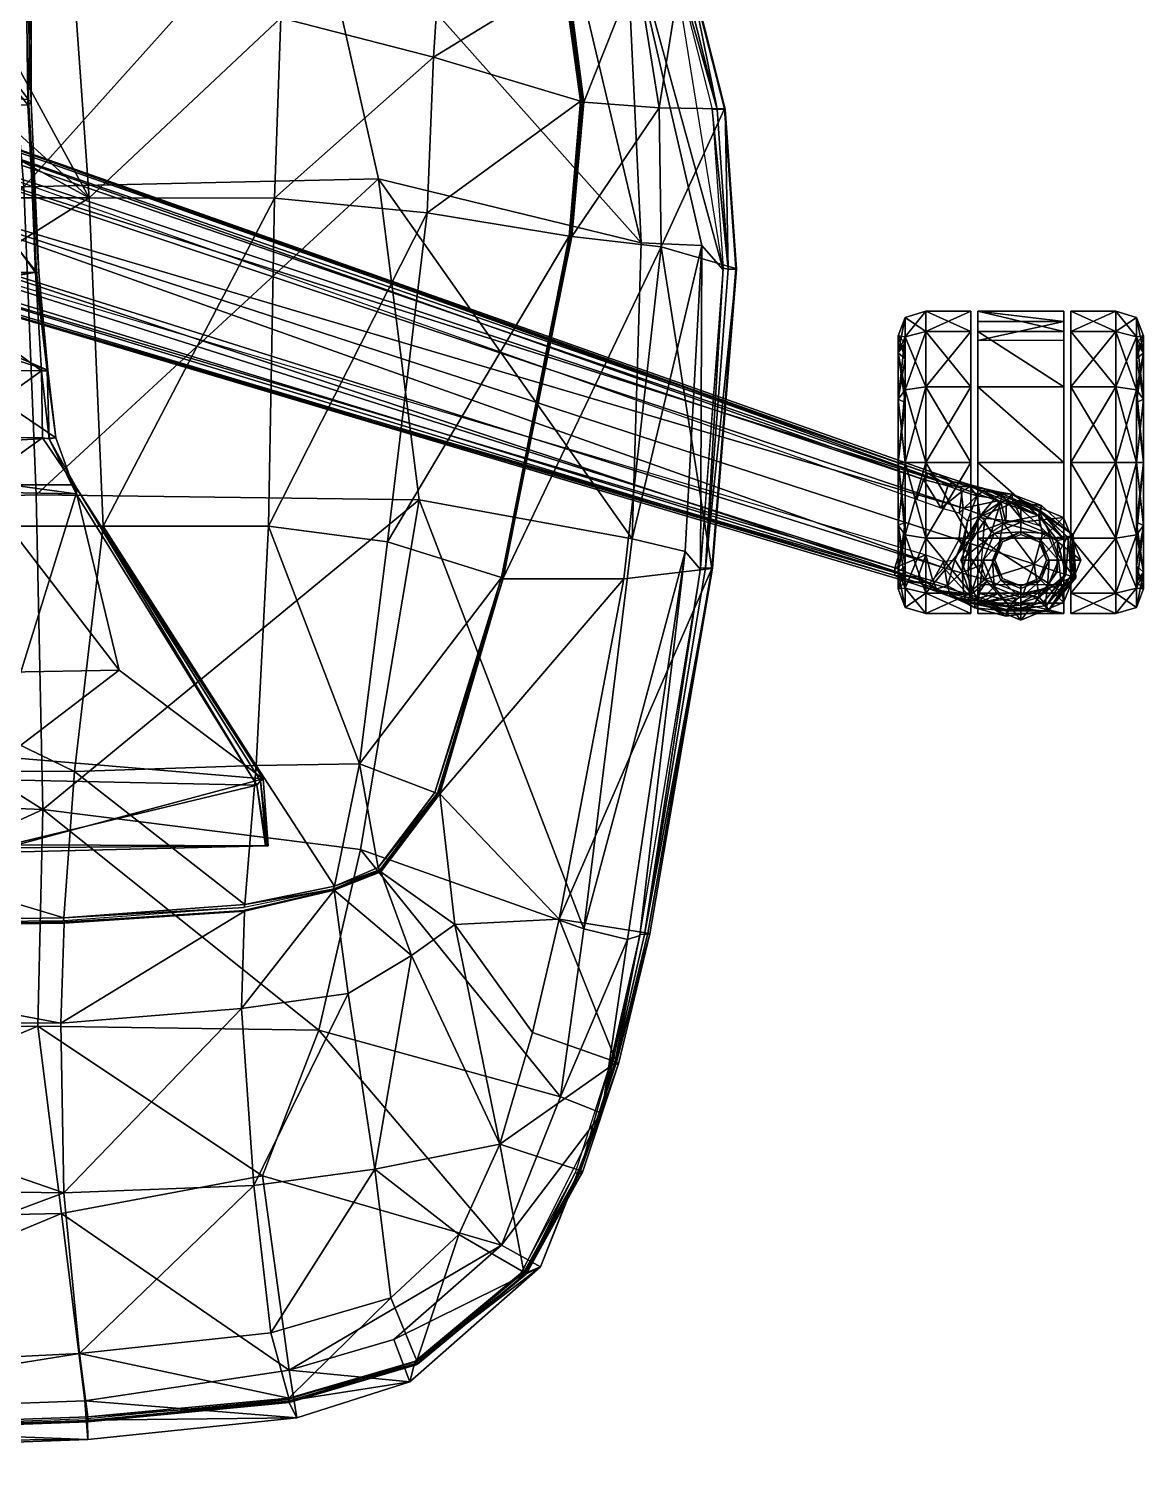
# Model space of a CAD drawing. Header units: inches. Extents: x -13.4 to 13.4, y -1.9 to 24.2.
# Drawn here: x 3.92 to 13.36, y 0 to 12.1 of the extents above; entities that cross this region are included whole.
import ezdxf

# ---------------------------------------------------------------- set-up
doc = ezdxf.new("R2010")
doc.units = ezdxf.units.IN
doc.header["$MEASUREMENT"] = 0
for name, color, linetype in [('AFUSE-3D-042', 42, 'Continuous'), ('AFUSE-3D-043', 43, 'Continuous'), ('AFUSE-3D-072', 72, 'Continuous'), ('AFUSE-3D-073', 73, 'Continuous'), ('AFUSE-3D-074', 74, 'Continuous')]:
    doc.layers.add(name, color=color, linetype=linetype)

msp = doc.modelspace()

# ---------------------------------------------------------------- meshes
at = {"layer": 'AFUSE-3D-042'}
mesh = msp.add_polyface(dxfattribs=at)
corners = [(11.895, 8.991, 0.309), (11.895, 9.071, 0.171), (11.895, 9.539, 0.64), (11.895, 9.401, 0.719), (11.515, 9.071, 0.171), (11.515, 9.539, 0.64), (11.28, 8.967, 0.352), (11.34, 8.937, 0.403), (11.34, 9.307, 0.774), (11.28, 9.359, 0.744), (11.895, 9.711, 1.28), (11.895, 9.551, 1.28), (11.515, 9.711, 1.28), (11.34, 9.443, 1.28), (11.28, 9.502, 1.28), (11.895, 9.539, 1.919), (11.895, 9.401, 1.84), (11.515, 9.539, 1.919), (11.34, 9.307, 1.785), (11.28, 9.359, 1.815), (11.895, 9.071, 2.388), (11.895, 8.991, 2.25), (11.515, 9.071, 2.388), (11.34, 8.937, 2.156), (11.28, 8.967, 2.207), (11.339, 9.045, 0.217), (11.339, 9.494, 0.666), (11.339, 9.659, 1.28), (11.339, 9.494, 1.893), (11.339, 9.045, 2.343), (11.34, 8.431, 0.268), (11.954, 9.551, 1.28), (11.954, 9.401, 1.84), (11.954, 9.539, 1.919), (11.954, 9.711, 1.28), (11.954, 8.991, 2.25), (11.954, 9.071, 2.388), (12.682, 9.071, 2.388), (12.682, 9.539, 1.919), (12.682, 9.623, 0.953), (11.954, 9.623, 0.953), (11.954, 9.464, 0.953)]
mesh.append_faces([[corners[k] for k in face] for face in [(30, 18, 8)]], dxfattribs={"vtx0": -1, "vtx1": -1, "vtx2": -1})
mesh.append_faces([[corners[k] for k in face] for face in [(0, 1, 2), (2, 3, 0), (1, 4, 5), (5, 2, 1), (6, 7, 8), (8, 9, 6), (3, 2, 10), (10, 11, 3), (2, 5, 12), (12, 10, 2), (9, 8, 13), (13, 14, 9), (11, 10, 15), (15, 16, 11), (10, 12, 17), (17, 15, 10), (14, 13, 18), (18, 19, 14), (16, 15, 20), (20, 21, 16), (15, 17, 22), (22, 20, 15), (19, 18, 23), (23, 24, 19), (25, 26, 5), (5, 4, 25), (26, 27, 12), (12, 5, 26), (27, 28, 17), (17, 12, 27), (28, 29, 22), (22, 17, 28), (6, 9, 26), (26, 25, 6), (9, 14, 27), (27, 26, 9), (14, 19, 28), (28, 27, 14), (19, 24, 29), (29, 28, 19), (18, 13, 8), (31, 32, 33), (33, 34, 31), (32, 35, 36), (36, 33, 32), (33, 36, 37), (34, 33, 38), (39, 40, 34), (31, 34, 40), (40, 41, 31), (41, 40, 39)]], dxfattribs={"vtx2": -1})
mesh = msp.add_polyface(dxfattribs=at)
corners = [(12.741, 8.991, 0.309), (12.741, 9.401, 0.719), (12.741, 9.539, 0.64), (12.741, 9.071, 0.171), (13.121, 9.539, 0.64), (13.121, 9.071, 0.171), (13.356, 8.967, 0.352), (13.356, 9.359, 0.744), (13.296, 9.307, 0.774), (13.296, 8.937, 0.403), (12.741, 9.551, 1.28), (12.741, 9.711, 1.28), (13.121, 9.711, 1.28), (13.356, 9.502, 1.28), (13.296, 9.443, 1.28), (12.741, 9.401, 1.84), (12.741, 9.539, 1.919), (13.121, 9.539, 1.919), (13.356, 9.359, 1.815), (13.296, 9.307, 1.785), (12.741, 8.991, 2.25), (12.741, 9.071, 2.388), (13.121, 9.071, 2.388), (13.356, 8.967, 2.207), (13.296, 8.937, 2.156), (13.297, 9.045, 0.217), (13.297, 9.494, 0.666), (13.297, 9.659, 1.28), (13.297, 9.494, 1.893), (13.297, 9.045, 2.343), (13.296, 8.431, 2.291), (13.296, 8.431, 0.268), (12.682, 9.071, 2.388), (12.682, 9.539, 1.919), (11.954, 9.539, 1.919), (12.682, 9.711, 1.28), (11.954, 9.711, 1.28), (12.682, 9.623, 0.953), (12.682, 9.464, 0.953), (11.954, 9.464, 0.953), (12.682, 9.401, 1.84), (12.682, 9.551, 1.28), (12.682, 8.991, 2.25)]
mesh.append_faces([[corners[k] for k in face] for face in [(8, 19, 31)]], dxfattribs={"vtx0": -1, "vtx1": -1, "vtx2": -1})
mesh.append_faces([[corners[k] for k in face] for face in [(0, 1, 2), (2, 3, 0), (3, 2, 4), (4, 5, 3), (6, 7, 8), (8, 9, 6), (1, 10, 11), (11, 2, 1), (2, 11, 12), (12, 4, 2), (7, 13, 14), (14, 8, 7), (10, 15, 16), (16, 11, 10), (11, 16, 17), (17, 12, 11), (13, 18, 19), (19, 14, 13), (15, 20, 21), (21, 16, 15), (16, 21, 22), (22, 17, 16), (18, 23, 24), (24, 19, 18), (25, 5, 4), (4, 26, 25), (26, 4, 12), (12, 27, 26), (27, 12, 17), (17, 28, 27), (28, 17, 22), (22, 29, 28), (6, 25, 26), (26, 7, 6), (7, 26, 27), (27, 13, 7), (13, 27, 28), (28, 18, 13), (18, 28, 29), (29, 23, 18), (8, 14, 19), (19, 24, 30), (32, 33, 34), (33, 35, 36), (36, 35, 37), (37, 38, 39), (35, 33, 40), (40, 41, 35), (41, 38, 37), (37, 35, 41), (33, 32, 42), (42, 40, 33)]], dxfattribs={"vtx2": -1})
mesh = msp.add_polyface(dxfattribs=at)
corners = [(11.895, 8.431, 0.159), (11.895, 8.431, 0), (11.895, 9.071, 0.171), (11.895, 8.991, 0.309), (11.515, 8.431, 0), (11.515, 9.071, 0.171), (11.28, 8.431, 0.208), (11.34, 8.431, 0.268), (11.34, 8.937, 0.403), (11.28, 8.967, 0.352), (11.895, 8.991, 2.25), (11.895, 9.071, 2.388), (11.895, 8.431, 2.559), (11.895, 8.431, 2.4), (11.515, 9.071, 2.388), (11.515, 8.431, 2.559), (11.28, 8.967, 2.207), (11.34, 8.937, 2.156), (11.34, 8.431, 2.291), (11.28, 8.431, 2.351), (11.895, 7.791, 2.388), (11.895, 7.871, 2.25), (11.515, 7.791, 2.388), (11.34, 7.925, 2.156), (11.28, 7.896, 2.207), (11.895, 7.871, 0.309), (11.895, 7.791, 0.171), (11.515, 7.791, 0.171), (11.28, 7.896, 0.352), (11.34, 7.925, 0.403), (11.339, 8.431, 0.052), (11.339, 9.045, 0.217), (11.339, 9.045, 2.343), (11.339, 8.431, 2.507), (11.339, 7.817, 2.343), (11.339, 7.817, 0.217), (11.34, 9.307, 1.785), (11.34, 7.555, 1.785), (11.34, 9.307, 0.774), (11.954, 8.991, 2.25), (11.954, 8.431, 2.4), (11.954, 8.431, 2.559), (11.954, 9.071, 2.388), (11.954, 7.871, 2.25), (11.954, 7.791, 2.388), (12.682, 7.791, 2.388), (12.682, 8.431, 2.559), (11.958, 7.964, 2.558), (11.958, 7.964, 2.661), (12.318, 8.113, 2.661), (11.958, 7.964, 2.456), (12.318, 8.113, 2.456)]
mesh.append_faces([[corners[k] for k in face] for face in [(50, 49, 51)]], dxfattribs={"vtx0": -1})
mesh.append_faces([[corners[k] for k in face] for face in [(37, 18, 36), (7, 37, 36)]], dxfattribs={"vtx0": -1, "vtx1": -1, "vtx2": -1})
mesh.append_faces([[corners[k] for k in face] for face in [(8, 7, 38)]], dxfattribs={"vtx1": -1})
mesh.append_faces([[corners[k] for k in face] for face in [(50, 47, 49)]], dxfattribs={"vtx1": -1, "vtx2": -1})
mesh.append_faces([[corners[k] for k in face] for face in [(0, 1, 2), (2, 3, 0), (1, 4, 5), (5, 2, 1), (6, 7, 8), (8, 9, 6), (10, 11, 12), (12, 13, 10), (11, 14, 15), (15, 12, 11), (16, 17, 18), (18, 19, 16), (13, 12, 20), (20, 21, 13), (12, 15, 22), (19, 18, 23), (23, 24, 19), (25, 26, 1), (1, 0, 25), (26, 27, 4), (4, 1, 26), (28, 29, 7), (7, 6, 28), (30, 31, 5), (5, 4, 30), (32, 33, 15), (15, 14, 32), (33, 34, 22), (22, 15, 33), (35, 30, 4), (4, 27, 35), (6, 9, 31), (31, 30, 6), (16, 19, 33), (33, 32, 16), (19, 24, 34), (34, 33, 19), (28, 6, 30), (30, 35, 28), (18, 17, 36), (39, 40, 41), (41, 42, 39), (40, 43, 44), (44, 41, 40), (41, 44, 45), (42, 41, 46), (47, 48, 49)]], dxfattribs={"vtx2": -1})
mesh = msp.add_polyface(dxfattribs=at)
corners = [(12.741, 8.431, 0.159), (12.741, 8.991, 0.309), (12.741, 9.071, 0.171), (12.741, 8.431, 0), (13.121, 9.071, 0.171), (13.121, 8.431, 0), (13.356, 8.431, 0.208), (13.356, 8.967, 0.352), (13.296, 8.937, 0.403), (13.296, 8.431, 0.268), (12.741, 8.991, 2.25), (12.741, 8.431, 2.4), (12.741, 8.431, 2.559), (12.741, 9.071, 2.388), (13.121, 8.431, 2.559), (13.121, 9.071, 2.388), (13.356, 8.967, 2.207), (13.356, 8.431, 2.351), (13.296, 8.431, 2.291), (13.296, 8.937, 2.156), (12.741, 7.871, 2.25), (12.741, 7.791, 2.388), (13.121, 7.791, 2.388), (13.356, 7.896, 2.207), (13.296, 7.925, 2.156), (12.741, 7.871, 0.309), (12.741, 7.791, 0.171), (13.121, 7.791, 0.171), (13.356, 7.896, 0.352), (13.296, 7.925, 0.403), (13.297, 8.431, 0.052), (13.297, 9.045, 0.217), (13.297, 9.045, 2.343), (13.297, 8.431, 2.507), (13.297, 7.817, 2.343), (13.297, 7.817, 0.217), (13.296, 9.307, 1.785), (13.296, 7.555, 1.785), (13.296, 9.307, 0.774), (12.682, 7.791, 2.388), (12.682, 8.431, 2.559), (11.954, 8.431, 2.559), (12.682, 9.071, 2.388), (11.954, 9.071, 2.388), (12.682, 8.431, 2.4), (12.682, 8.991, 2.25), (12.682, 7.871, 2.25), (12.678, 7.964, 2.456), (12.318, 8.113, 2.456), (12.318, 8.113, 2.661), (12.678, 7.964, 2.661), (12.678, 7.964, 2.558)]
mesh.append_faces([[corners[k] for k in face] for face in [(47, 49, 51)]], dxfattribs={"vtx0": -1, "vtx1": -1})
mesh.append_faces([[corners[k] for k in face] for face in [(36, 18, 37), (36, 37, 9)]], dxfattribs={"vtx0": -1, "vtx1": -1, "vtx2": -1})
mesh.append_faces([[corners[k] for k in face] for face in [(8, 38, 9)]], dxfattribs={"vtx1": -1})
mesh.append_faces([[corners[k] for k in face] for face in [(0, 1, 2), (2, 3, 0), (3, 2, 4), (4, 5, 3), (6, 7, 8), (8, 9, 6), (10, 11, 12), (12, 13, 10), (13, 12, 14), (14, 15, 13), (16, 17, 18), (18, 19, 16), (11, 20, 21), (21, 12, 11), (12, 21, 22), (22, 14, 12), (17, 23, 24), (24, 18, 17), (25, 0, 3), (3, 26, 25), (26, 3, 5), (5, 27, 26), (28, 6, 9), (9, 29, 28), (30, 5, 4), (4, 31, 30), (32, 15, 14), (14, 33, 32), (33, 14, 22), (22, 34, 33), (35, 27, 5), (5, 30, 35), (6, 30, 31), (31, 7, 6), (16, 32, 33), (33, 17, 16), (17, 33, 34), (34, 23, 17), (28, 35, 30), (30, 6, 28), (39, 40, 41), (40, 42, 43), (42, 40, 44), (44, 45, 42), (40, 39, 46), (46, 44, 40), (47, 48, 49), (49, 50, 51)]], dxfattribs={"vtx2": -1})
mesh = msp.add_polyface(dxfattribs=at)
corners = [(11.515, 7.791, 2.388), (11.895, 7.791, 2.388), (11.895, 8.431, 2.559), (11.895, 7.871, 2.25), (11.895, 7.323, 1.919), (11.895, 7.461, 1.84), (11.515, 7.323, 1.919), (11.28, 7.896, 2.207), (11.34, 7.925, 2.156), (11.34, 7.555, 1.785), (11.28, 7.503, 1.815), (11.895, 7.152, 1.28), (11.895, 7.311, 1.28), (11.515, 7.152, 1.28), (11.34, 7.419, 1.28), (11.28, 7.36, 1.28), (11.895, 7.323, 0.64), (11.895, 7.461, 0.719), (11.515, 7.323, 0.64), (11.34, 7.555, 0.774), (11.28, 7.503, 0.744), (11.895, 7.791, 0.171), (11.895, 7.871, 0.309), (11.515, 7.791, 0.171), (11.34, 7.925, 0.403), (11.28, 7.896, 0.352), (11.339, 7.817, 2.343), (11.339, 7.368, 1.893), (11.339, 7.204, 1.28), (11.339, 7.368, 0.666), (11.339, 7.817, 0.217), (11.34, 8.431, 0.268), (11.34, 8.431, 2.291), (11.954, 7.871, 2.25), (11.954, 7.461, 1.84), (11.954, 7.323, 1.919), (12.091, 7.83, 2.661), (11.958, 7.964, 2.661), (11.809, 7.604, 2.661), (11.998, 7.604, 2.661), (11.958, 7.244, 2.661), (11.809, 7.604, 2.357), (11.958, 7.244, 1.939), (11.958, 7.964, 2.558)]
mesh.append_faces([[corners[k] for k in face] for face in [(31, 19, 9)]], dxfattribs={"vtx0": -1, "vtx1": -1, "vtx2": -1})
mesh.append_faces([[corners[k] for k in face] for face in [(0, 1, 2), (3, 1, 4), (4, 5, 3), (1, 0, 6), (6, 4, 1), (7, 8, 9), (9, 10, 7), (5, 4, 11), (11, 12, 5), (4, 6, 13), (13, 11, 4), (10, 9, 14), (14, 15, 10), (12, 11, 16), (16, 17, 12), (11, 13, 18), (18, 16, 11), (15, 14, 19), (19, 20, 15), (17, 16, 21), (21, 22, 17), (16, 18, 23), (23, 21, 16), (20, 19, 24), (24, 25, 20), (26, 27, 6), (6, 0, 26), (27, 28, 13), (13, 6, 27), (28, 29, 18), (18, 13, 28), (29, 30, 23), (23, 18, 29), (7, 10, 27), (27, 26, 7), (10, 15, 28), (28, 27, 10), (15, 20, 29), (29, 28, 15), (20, 25, 30), (30, 29, 20), (31, 24, 19), (19, 14, 9), (9, 8, 32), (33, 34, 35), (36, 37, 38), (39, 38, 40), (40, 38, 41), (41, 42, 40), (38, 37, 43), (43, 41, 38)]], dxfattribs={"vtx2": -1})
mesh = msp.add_polyface(dxfattribs=at)
corners = [(12.741, 7.871, 2.25), (12.741, 7.461, 1.84), (12.741, 7.323, 1.919), (12.741, 7.791, 2.388), (13.121, 7.323, 1.919), (13.121, 7.791, 2.388), (13.356, 7.896, 2.207), (13.356, 7.503, 1.815), (13.296, 7.555, 1.785), (13.296, 7.925, 2.156), (12.741, 7.311, 1.28), (12.741, 7.152, 1.28), (13.121, 7.152, 1.28), (13.356, 7.36, 1.28), (13.296, 7.419, 1.28), (12.741, 7.461, 0.719), (12.741, 7.323, 0.64), (13.121, 7.323, 0.64), (13.356, 7.503, 0.744), (13.296, 7.555, 0.774), (12.741, 7.871, 0.309), (12.741, 7.791, 0.171), (13.121, 7.791, 0.171), (13.356, 7.896, 0.352), (13.296, 7.925, 0.403), (13.297, 7.817, 2.343), (13.297, 7.368, 1.893), (13.297, 7.204, 1.28), (13.297, 7.368, 0.666), (13.297, 7.817, 0.217), (13.296, 8.431, 2.291), (13.296, 8.431, 0.268), (12.682, 7.461, 1.84), (12.682, 7.323, 1.919), (12.682, 7.152, 1.28), (12.682, 7.239, 0.953), (12.682, 7.399, 0.953), (12.682, 7.311, 1.28), (12.827, 7.604, 2.661), (12.678, 7.964, 2.661), (12.544, 7.83, 2.661), (12.678, 7.244, 2.661), (12.638, 7.604, 2.661), (12.678, 7.244, 1.939), (12.827, 7.604, 2.357), (12.678, 7.964, 2.558)]
mesh.append_faces([[corners[k] for k in face] for face in [(8, 19, 31)]], dxfattribs={"vtx0": -1, "vtx1": -1, "vtx2": -1})
mesh.append_faces([[corners[k] for k in face] for face in [(0, 1, 2), (2, 3, 0), (3, 2, 4), (4, 5, 3), (6, 7, 8), (8, 9, 6), (1, 10, 11), (11, 2, 1), (2, 11, 12), (12, 4, 2), (7, 13, 14), (14, 8, 7), (10, 15, 16), (16, 11, 10), (11, 16, 17), (17, 12, 11), (13, 18, 19), (19, 14, 13), (15, 20, 21), (21, 16, 15), (16, 21, 22), (22, 17, 16), (18, 23, 24), (24, 19, 18), (25, 5, 4), (4, 26, 25), (26, 4, 12), (12, 27, 26), (27, 12, 17), (17, 28, 27), (28, 17, 22), (22, 29, 28), (6, 25, 26), (26, 7, 6), (7, 26, 27), (27, 13, 7), (13, 27, 28), (28, 18, 13), (18, 28, 29), (29, 23, 18), (30, 9, 8), (8, 14, 19), (19, 24, 31), (32, 33, 34), (35, 36, 37), (37, 34, 35), (38, 39, 40), (41, 38, 42), (41, 43, 44), (44, 38, 41), (38, 44, 45), (45, 39, 38)]], dxfattribs={"vtx2": -1})
mesh = msp.add_polyface(dxfattribs=at)
corners = [(11.954, 7.323, 1.919), (11.954, 7.791, 2.388), (11.954, 7.871, 2.25), (11.954, 7.461, 1.84), (11.954, 7.311, 1.28), (11.954, 7.152, 1.28), (11.954, 7.399, 0.953), (11.954, 7.239, 0.953), (12.682, 7.152, 1.28), (12.682, 7.323, 1.919), (12.682, 7.399, 0.953), (11.958, 7.964, 2.661), (12.091, 7.83, 2.661), (12.318, 7.924, 2.661), (12.318, 8.113, 2.661), (11.809, 7.604, 2.661), (11.998, 7.604, 2.661), (11.958, 7.244, 2.661), (12.091, 7.377, 2.661), (12.318, 7.095, 2.661), (12.318, 7.284, 2.661), (12.091, 7.83, 2.783), (12.148, 7.773, 2.783), (12.318, 7.844, 2.783), (12.318, 7.924, 2.783), (11.998, 7.604, 2.783), (12.078, 7.604, 2.783), (12.091, 7.377, 2.783), (12.148, 7.434, 2.783), (12.318, 7.284, 2.783), (12.318, 7.364, 2.783), (12.163, 7.758, 2.862), (12.318, 7.822, 2.862), (12.099, 7.604, 2.862), (12.163, 7.449, 2.862), (12.318, 7.385, 2.862), (12.163, 7.758, 3.65), (12.099, 7.604, 3.65), (12.163, 7.449, 3.65), (12.318, 7.385, 3.65), (12.318, 7.095, 1.267), (12.318, 7.095, 1.739), (11.958, 7.244, 1.739), (12.106, 7.182, 1.267), (11.958, 7.244, 1.939), (12.318, 7.095, 1.939)]
mesh.append_faces([[corners[k] for k in face] for face in [(0, 1, 2), (3, 4, 5), (5, 0, 3), (4, 6, 7), (7, 5, 4), (0, 5, 8), (1, 0, 9), (8, 5, 7), (7, 6, 10), (11, 12, 13), (13, 14, 11), (15, 16, 12), (17, 18, 16), (19, 20, 18), (18, 17, 19), (21, 22, 23), (23, 24, 21), (25, 26, 22), (22, 21, 25), (27, 28, 26), (26, 25, 27), (29, 30, 28), (28, 27, 29), (21, 24, 13), (13, 12, 21), (25, 21, 12), (12, 16, 25), (27, 25, 16), (16, 18, 27), (29, 27, 18), (18, 20, 29), (31, 32, 23), (23, 22, 31), (33, 31, 22), (22, 26, 33), (34, 33, 26), (26, 28, 34), (35, 34, 28), (28, 30, 35), (32, 31, 36), (37, 36, 31), (31, 33, 37), (38, 37, 33), (33, 34, 38), (39, 38, 34), (34, 35, 39), (40, 41, 42), (42, 43, 40), (19, 17, 44), (44, 45, 19), (45, 44, 42), (42, 41, 45)]], dxfattribs={"vtx2": -1})
mesh = msp.add_polyface(dxfattribs=at)
corners = [(12.682, 7.152, 1.28), (12.682, 7.323, 1.919), (11.954, 7.323, 1.919), (12.682, 7.791, 2.388), (11.954, 7.791, 2.388), (11.954, 7.239, 0.953), (12.682, 7.239, 0.953), (12.682, 7.399, 0.953), (12.682, 7.461, 1.84), (12.682, 7.871, 2.25), (12.682, 7.311, 1.28), (12.163, 7.758, 3.65), (12.318, 7.822, 3.65), (12.318, 7.822, 2.862), (12.678, 7.964, 2.661), (12.318, 8.113, 2.661), (12.318, 7.924, 2.661), (12.544, 7.83, 2.661), (12.638, 7.604, 2.661), (12.827, 7.604, 2.661), (12.544, 7.377, 2.661), (12.678, 7.244, 2.661), (12.318, 7.095, 2.661), (12.318, 7.284, 2.661), (12.544, 7.83, 2.783), (12.318, 7.924, 2.783), (12.318, 7.844, 2.783), (12.487, 7.773, 2.783), (12.638, 7.604, 2.783), (12.558, 7.604, 2.783), (12.544, 7.377, 2.783), (12.487, 7.434, 2.783), (12.318, 7.284, 2.783), (12.318, 7.364, 2.783), (12.472, 7.758, 2.862), (12.536, 7.604, 2.862), (12.472, 7.449, 2.862), (12.318, 7.385, 2.862), (12.472, 7.758, 3.65), (12.536, 7.604, 3.65), (12.472, 7.449, 3.65), (12.318, 7.385, 3.65), (12.318, 7.095, 1.267), (12.529, 7.182, 1.267), (12.678, 7.244, 1.739), (12.318, 7.095, 1.739), (12.318, 7.095, 1.939), (12.678, 7.244, 1.939)]
mesh.append_faces([[corners[k] for k in face] for face in [(0, 1, 2), (1, 3, 4), (5, 6, 0), (7, 6, 5), (3, 1, 8), (8, 9, 3), (0, 10, 8), (11, 12, 13), (14, 15, 16), (16, 17, 14), (17, 18, 19), (18, 20, 21), (22, 21, 20), (20, 23, 22), (24, 25, 26), (26, 27, 24), (28, 24, 27), (27, 29, 28), (30, 28, 29), (29, 31, 30), (32, 30, 31), (31, 33, 32), (24, 17, 16), (16, 25, 24), (28, 18, 17), (17, 24, 28), (30, 20, 18), (18, 28, 30), (32, 23, 20), (20, 30, 32), (34, 27, 26), (26, 13, 34), (35, 29, 27), (27, 34, 35), (36, 31, 29), (29, 35, 36), (37, 33, 31), (31, 36, 37), (38, 34, 13), (13, 12, 38), (39, 35, 34), (34, 38, 39), (40, 36, 35), (35, 39, 40), (41, 37, 36), (36, 40, 41), (42, 43, 44), (44, 45, 42), (22, 46, 47), (47, 21, 22), (46, 45, 44), (44, 47, 46)]], dxfattribs={"vtx2": -1})
at = {"layer": 'AFUSE-3D-043'}
mesh = msp.add_polyface(dxfattribs=at)
corners = [(0.827, 9.906, 5.486), (1.057, 10.153, 5.502), (1.103, 10.09, 5.534), (1.123, 10.063, 5.934), (0.919, 9.851, 5.918), (11.549, 7.413, 3.982), (2.103, 10.309, 7.313), (2.082, 10.175, 5.784), (2.281, 10.492, 7.661), (2.428, 10.819, 7.757), (11.666, 7.538, 4.219), (1.763, 10.237, 5.863), (1.735, 10.384, 7.476), (1.388, 10.191, 5.918), (1.35, 10.332, 7.584), (1.817, 10.642, 7.877), (1.251, 10.653, 8.073), (1.037, 10.181, 7.62), (0.847, 10.443, 8.106), (11.25, 7.475, 3.193), (2.071, 10.206, 5.411), (2.079, 10.266, 5.358), (11.251, 7.54, 3.138), (11.332, 7.429, 3.44), (1.741, 10.331, 5.431), (1.748, 10.271, 5.478), (1.363, 10.295, 5.486), (1.388, 10.223, 5.536), (2.13, 10.43, 5.366), (1.753, 10.524, 5.453), (1.327, 10.56, 5.516), (0.886, 10.389, 5.527), (2.526, 11.544, 5.784), (2.465, 11.423, 7.313), (11.809, 8.213, 3.982), (2.501, 11.17, 7.661), (11.831, 8.044, 4.219), (2.471, 11.472, 5.358), (2.5, 11.525, 5.411), (11.531, 8.339, 3.193), (2.416, 11.309, 5.366), (11.494, 8.286, 3.138)]
mesh.append_faces([[corners[k] for k in face] for face in [(0, 1, 2), (2, 3, 4), (5, 6, 7), (8, 6, 5), (9, 8, 10), (11, 7, 6), (6, 12, 11), (13, 11, 12), (12, 14, 13), (15, 12, 6), (6, 8, 15), (16, 14, 12), (3, 13, 14), (14, 17, 3), (18, 17, 14), (14, 16, 18), (19, 20, 21), (21, 22, 19), (19, 23, 7), (7, 20, 19), (24, 21, 20), (20, 25, 24), (26, 24, 25), (25, 27, 26), (2, 1, 26), (26, 27, 2), (13, 3, 2), (2, 27, 13), (11, 13, 27), (27, 25, 11), (7, 11, 25), (25, 20, 7), (22, 21, 28), (29, 28, 21), (21, 24, 29), (30, 29, 24), (24, 26, 30), (31, 30, 26), (26, 1, 31), (32, 33, 34), (34, 33, 35), (36, 35, 9), (37, 38, 39), (39, 38, 32), (40, 37, 41)]], dxfattribs={"vtx2": -1})
mesh = msp.add_polyface(dxfattribs=at)
corners = [(2.082, 10.175, 5.784), (11.332, 7.429, 3.44), (11.549, 7.413, 3.982), (11.56, 7.355, 3.319), (11.866, 7.317, 3.873), (11.666, 7.538, 4.219), (2.281, 10.492, 7.661), (11.794, 7.776, 4.297), (2.428, 10.819, 7.757), (11.449, 7.463, 3.04), (11.466, 7.408, 3.095), (11.25, 7.475, 3.193), (11.251, 7.54, 3.138), (11.605, 7.36, 3.005), (11.573, 7.429, 2.959), (11.698, 7.387, 2.854), (11.718, 7.318, 2.891), (11.835, 7.314, 2.671), (11.719, 7.296, 3.159), (11.825, 7.253, 2.989), (11.82, 7.507, 2.676), (11.759, 7.606, 2.851), (11.663, 7.592, 2.944), (11.515, 7.649, 3.05), (11.305, 7.71, 3.143), (2.13, 10.43, 5.366), (11.809, 8.213, 3.982), (11.624, 8.328, 3.44), (2.526, 11.544, 5.784), (11.852, 8.254, 3.319), (2.501, 11.17, 7.661), (11.831, 8.044, 4.219), (11.531, 8.339, 3.193), (11.494, 8.286, 3.138), (2.471, 11.472, 5.358), (11.699, 8.232, 3.04), (11.745, 8.266, 3.095), (11.885, 8.223, 3.005), (11.82, 8.187, 2.959), (11.796, 8.002, 2.944), (11.643, 8.043, 3.05), (11.437, 8.117, 3.143), (2.416, 11.309, 5.366)]
mesh.append_faces([[corners[k] for k in face] for face in [(0, 1, 2), (3, 4, 2), (2, 1, 3), (5, 2, 4), (2, 5, 6), (5, 7, 8), (9, 10, 11), (11, 12, 9), (13, 10, 9), (9, 14, 13), (15, 16, 13), (13, 14, 15), (16, 15, 17), (18, 13, 16), (16, 19, 18), (10, 3, 1), (1, 11, 10), (3, 10, 13), (13, 18, 3), (20, 17, 15), (15, 21, 20), (15, 14, 22), (22, 21, 15), (14, 9, 23), (23, 22, 14), (23, 9, 12), (12, 24, 23), (25, 24, 12), (26, 27, 28), (29, 27, 26), (30, 31, 26), (8, 7, 31), (32, 33, 34), (35, 33, 32), (32, 36, 35), (35, 36, 37), (36, 32, 27), (27, 29, 36), (28, 27, 32), (38, 39, 40), (40, 35, 38), (40, 41, 33), (33, 35, 40), (33, 41, 42)]], dxfattribs={"vtx2": -1})
mesh = msp.add_polyface(dxfattribs=at)
corners = [(11.719, 7.296, 3.159), (11.825, 7.253, 2.989), (12.213, 7.172, 3.254), (11.929, 7.2, 2.706), (12.218, 7.212, 3.716), (11.866, 7.317, 3.873), (11.56, 7.355, 3.319), (12.012, 7.44, 4.103), (11.666, 7.538, 4.219), (12.121, 7.67, 4.184), (11.794, 7.776, 4.297), (11.835, 7.314, 2.671), (11.856, 7.249, 2.689), (11.718, 7.318, 2.891), (11.892, 7.308, 2.63), (11.926, 7.273, 2.63), (11.979, 7.248, 2.629), (11.82, 7.507, 2.676), (11.872, 7.516, 2.63), (11.837, 7.762, 2.686), (11.886, 7.746, 2.63), (11.759, 7.606, 2.851), (11.826, 7.766, 2.785), (12.031, 7.427, 2.629), (12.137, 7.326, 2.631), (11.979, 7.564, 2.628), (11.993, 7.711, 2.628), (11.809, 8.213, 3.982), (12.122, 8.106, 3.873), (11.852, 8.254, 3.319), (11.831, 8.044, 4.219), (12.168, 7.919, 4.103), (11.885, 8.223, 3.005), (11.82, 8.187, 2.959), (11.699, 8.232, 3.04), (11.945, 8.147, 2.854), (12.001, 8.191, 2.891), (12.099, 8.126, 2.671), (12.016, 8.208, 3.159), (11.745, 8.266, 3.095), (11.973, 7.978, 2.676), (11.866, 7.934, 2.851), (12.01, 7.94, 2.63), (11.796, 8.002, 2.944)]
mesh.append_faces([[corners[k] for k in face] for face in [(0, 1, 2), (2, 1, 3), (4, 5, 6), (6, 0, 4), (5, 7, 8), (7, 9, 10), (10, 8, 7), (11, 12, 13), (12, 3, 1), (1, 13, 12), (12, 11, 14), (14, 15, 12), (3, 12, 15), (15, 16, 3), (17, 18, 14), (14, 11, 17), (17, 19, 20), (20, 18, 17), (19, 17, 21), (21, 22, 19), (15, 14, 23), (16, 15, 24), (14, 18, 25), (25, 23, 14), (18, 20, 26), (26, 25, 18), (27, 28, 29), (28, 27, 30), (31, 30, 10), (32, 33, 34), (35, 33, 32), (32, 36, 35), (37, 35, 36), (36, 32, 38), (29, 38, 32), (32, 39, 29), (40, 41, 35), (35, 37, 40), (40, 42, 20), (20, 19, 40), (35, 41, 43), (43, 33, 35), (19, 22, 41), (41, 40, 19), (26, 20, 42)]], dxfattribs={"vtx2": -1})
mesh = msp.add_polyface(dxfattribs=at)
corners = [(12.488, 8.018, 3.254), (12.126, 8.181, 2.989), (12.016, 8.208, 3.159), (12.469, 7.983, 3.716), (12.242, 8.162, 2.706), (12.494, 8.065, 2.737), (11.852, 8.254, 3.319), (12.122, 8.106, 3.873), (12.76, 7.819, 2.721), (12.721, 7.789, 3.272), (12.683, 7.782, 3.707), (12.168, 7.919, 4.103), (12.501, 7.826, 3.966), (11.831, 8.044, 4.219), (11.794, 7.776, 4.297), (12.121, 7.67, 4.184), (12.628, 7.769, 3.881), (12.001, 8.191, 2.891), (12.154, 8.166, 2.689), (12.099, 8.126, 2.671), (12.474, 8.015, 2.63), (12.254, 8.094, 2.629), (12.713, 7.8, 2.631), (12.196, 8.106, 2.63), (12.148, 8.097, 2.63), (11.973, 7.978, 2.676), (12.01, 7.94, 2.63), (12.43, 7.569, 4.061), (12.767, 7.46, 2.649), (12.581, 7.792, 2.633), (12.475, 7.893, 2.632), (12.632, 7.655, 2.634), (12.336, 7.939, 2.631), (12.19, 7.919, 2.629), (12.068, 7.838, 2.628), (11.993, 7.711, 2.628)]
mesh.append_faces([[corners[k] for k in face] for face in [(0, 1, 2), (2, 3, 0), (4, 1, 0), (0, 5, 4), (3, 2, 6), (6, 7, 3), (8, 5, 0), (0, 9, 8), (0, 3, 10), (10, 9, 0), (11, 12, 3), (3, 7, 11), (13, 11, 7), (14, 15, 11), (16, 10, 3), (3, 12, 16), (17, 18, 19), (2, 1, 17), (18, 17, 1), (1, 4, 18), (5, 20, 21), (21, 4, 5), (8, 22, 20), (20, 5, 8), (18, 23, 24), (24, 19, 18), (4, 21, 23), (23, 18, 4), (25, 19, 24), (24, 26, 25), (11, 15, 27), (27, 12, 11), (16, 12, 27), (28, 22, 8), (20, 29, 30), (30, 21, 20), (22, 31, 29), (29, 20, 22), (23, 32, 33), (33, 24, 23), (21, 30, 32), (32, 23, 21), (24, 33, 34), (34, 26, 24), (26, 34, 35)]], dxfattribs={"vtx2": -1})
mesh = msp.add_polyface(dxfattribs=at)
corners = [(12.213, 7.172, 3.254), (12.218, 7.212, 3.716), (11.719, 7.296, 3.159), (11.929, 7.2, 2.706), (12.19, 7.13, 2.737), (12.55, 7.174, 2.721), (12.536, 7.221, 3.272), (12.51, 7.249, 3.707), (12.74, 7.469, 3.251), (12.7, 7.481, 3.708), (12.012, 7.44, 4.103), (11.866, 7.317, 3.873), (12.337, 7.32, 3.966), (12.627, 7.505, 3.917), (12.473, 7.291, 3.881), (11.979, 7.248, 2.629), (12.203, 7.183, 2.63), (12.524, 7.216, 2.631), (12.783, 7.455, 2.729), (12.43, 7.569, 4.061), (12.121, 7.67, 4.184), (12.767, 7.46, 2.649), (12.276, 7.281, 2.632), (12.421, 7.3, 2.633), (12.543, 7.381, 2.634), (12.619, 7.508, 2.635), (12.031, 7.427, 2.629), (12.137, 7.326, 2.631), (11.926, 7.273, 2.63), (12.721, 7.789, 3.272), (12.683, 7.782, 3.707), (12.628, 7.769, 3.881), (12.76, 7.819, 2.721), (12.632, 7.655, 2.634), (12.713, 7.8, 2.631)]
mesh.append_faces([[corners[k] for k in face] for face in [(0, 1, 2), (3, 4, 0), (5, 6, 0), (0, 4, 5), (0, 6, 7), (7, 1, 0), (6, 8, 9), (9, 7, 6), (10, 11, 1), (1, 12, 10), (9, 13, 14), (14, 7, 9), (14, 12, 1), (1, 7, 14), (4, 3, 15), (15, 16, 4), (5, 4, 16), (16, 17, 5), (8, 6, 5), (5, 18, 8), (10, 12, 19), (19, 20, 10), (19, 12, 14), (14, 13, 19), (5, 17, 21), (21, 18, 5), (16, 15, 22), (22, 23, 16), (17, 16, 23), (23, 24, 17), (21, 17, 24), (24, 25, 21), (26, 27, 28), (27, 22, 15), (29, 30, 9), (9, 8, 29), (9, 30, 31), (31, 13, 9), (8, 18, 32), (32, 29, 8), (19, 13, 31), (32, 18, 21), (21, 25, 33), (33, 34, 21)]], dxfattribs={"vtx2": -1})
at = {"layer": 'AFUSE-3D-072'}
mesh = msp.add_polyface(dxfattribs=at)
corners = [(3.621, 13.809, 16.222), (0, 13.771, 16.05), (0, 10.906, 16.419), (3.878, 10.764, 16.631), (0, 16.18, 16.009), (3.309, 15.756, 16.129), (0, 16.928, 16.233), (3.054, 16.636, 16.311), (2.749, 17.341, 16.775), (9.027, 7.785, 17.832), (9.104, 10.289, 17.874), (6.88, 10.831, 17.204), (6.287, 13.452, 16.753), (8.443, 13.081, 17.423), (7.452, 14.534, 17.001), (5.746, 15.272, 16.53), (5.626, 16.713, 17.253), (5.163, 16.841, 17.159), (5.473, 16.135, 16.701), (6.475, 15.719, 16.854), (0, 8.04, 16.787), (3.982, 8.156, 16.932), (9.618, 10.268, 17.702), (8.97, 13.072, 17.308), (7.99, 14.62, 16.904), (6.085, 16.842, 17.289), (7.001, 15.85, 16.821), (5.376, 17.063, 17.886), (5.827, 17.136, 17.824), (4.624, 17.313, 19.609), (5.429, 17.07, 19.534), (6.407, 16.427, 22.09), (5.113, 16.935, 22.107), (7.052, 16.363, 24.943), (5.528, 16.997, 24.756), (6.899, 17.248, 28.013), (7.523, 16.431, 24.917), (6.928, 16.558, 22.057), (5.889, 17.09, 19.548), (7.313, 17.349, 27.977), (7.626, 16.824, 24.378), (6.962, 17.098, 21.926), (6.378, 17.17, 17.138), (7.315, 16.048, 16.497), (9.367, 12.744, 16.99), (8.42, 14.531, 16.488), (9.799, 10.061, 17.313)]
mesh.append_faces([[corners[k] for k in face] for face in [(0, 1, 2), (2, 3, 0), (4, 1, 0), (0, 5, 4), (6, 7, 8), (9, 10, 11), (12, 11, 10), (10, 13, 12), (14, 15, 12), (12, 13, 14), (16, 17, 18), (18, 19, 16), (3, 2, 20), (11, 3, 21), (3, 11, 12), (12, 0, 3), (15, 5, 0), (0, 12, 15), (18, 7, 5), (5, 15, 18), (22, 10, 9), (23, 13, 10), (10, 22, 23), (13, 23, 24), (24, 14, 13), (25, 16, 19), (19, 26, 25), (17, 16, 27), (16, 25, 28), (29, 30, 31), (31, 32, 29), (32, 31, 33), (33, 34, 32), (34, 33, 35), (35, 33, 36), (37, 36, 33), (33, 31, 37), (38, 37, 31), (31, 30, 38), (39, 36, 40), (41, 40, 36), (36, 37, 41), (42, 25, 26), (26, 43, 42), (44, 45, 24), (24, 23, 44), (46, 44, 23), (23, 22, 46), (15, 14, 19), (19, 18, 15), (17, 8, 7), (7, 18, 17), (14, 24, 26), (26, 19, 14), (24, 45, 43), (43, 26, 24), (4, 5, 7), (7, 6, 4)]], dxfattribs={"vtx2": -1})
mesh = msp.add_polyface(dxfattribs=at)
corners = [(3.997, 3.659, 17.179), (0, 3.647, 17.154), (0, 1.987, 16.89), (4.196, 2.073, 16.935), (0, 8.04, 16.787), (0, 5.651, 17.063), (4.039, 5.493, 17.172), (3.982, 8.156, 16.932), (6.123, 0.746, 16.775), (5.899, 2.393, 17.07), (4.394, 0.488, 16.691), (7.921, 1.805, 17.067), (7.011, 1.006, 16.861), (6.728, 5.154, 17.384), (6.374, 3.625, 17.251), (8.422, 3.061, 17.31), (8.619, 4.483, 17.518), (7.224, 8.115, 17.451), (9.027, 7.785, 17.832), (6.88, 10.831, 17.204), (3.878, 10.764, 16.631), (4.418, 0.16, 16.356), (0, 0.326, 16.627), (0, 0, 16.288), (6.189, 0.344, 16.502), (7.145, 0.649, 16.568), (8.25, 1.622, 16.799), (8.988, 4.393, 17.283), (8.771, 2.923, 17.055), (9.475, 7.676, 17.611), (9.618, 10.268, 17.702), (9.606, 7.525, 17.196), (9.799, 10.061, 17.313), (9.093, 4.425, 16.834), (8.754, 2.896, 16.538), (7.184, 0.804, 16.079), (8.081, 1.552, 16.259), (6.114, 0.486, 15.97), (4.415, 0.323, 15.893), (0, 0.135, 15.772)]
mesh.append_faces([[corners[k] for k in face] for face in [(0, 1, 2), (2, 3, 0), (4, 5, 6), (6, 7, 4), (8, 9, 3), (3, 10, 8), (11, 9, 8), (8, 12, 11), (13, 14, 15), (15, 16, 13), (17, 13, 16), (16, 18, 17), (19, 17, 18), (14, 13, 6), (6, 0, 14), (6, 13, 17), (17, 7, 6), (4, 7, 20), (7, 17, 19), (21, 10, 22), (22, 23, 21), (10, 21, 24), (24, 8, 10), (8, 24, 25), (25, 12, 8), (26, 11, 12), (12, 25, 26), (27, 16, 15), (15, 28, 27), (16, 27, 29), (29, 18, 16), (18, 29, 30), (31, 32, 30), (30, 29, 31), (33, 31, 29), (29, 27, 33), (33, 27, 28), (28, 34, 33), (35, 36, 26), (26, 25, 35), (37, 35, 25), (25, 24, 37), (38, 37, 24), (24, 21, 38), (39, 38, 21), (21, 23, 39), (11, 26, 28), (28, 15, 11), (26, 36, 34), (34, 28, 26), (22, 10, 3), (3, 2, 22), (9, 14, 0), (0, 3, 9), (11, 15, 14), (14, 9, 11), (1, 0, 6), (6, 5, 1)]], dxfattribs={"vtx2": -1})
at = {"layer": 'AFUSE-3D-073'}
mesh = msp.add_polyface(dxfattribs=at)
corners = [(4.431, 10.671, 14.836), (0, 10.671, 14.728), (0, 13.078, 14.497), (1.495, 13.341, 14.476), (2.626, 13.987, 14.448), (4.29, 12.645, 14.643), (2.872, 14.531, 14.442), (4.128, 14.677, 14.548), (6.052, 12.194, 14.976), (5.998, 10.667, 15.064), (7.345, 11.861, 15.487), (7.423, 13.017, 15.559), (5.912, 14.245, 14.885), (7.752, 14.455, 15.766), (8.446, 12.536, 16.079), (6.801, 16.191, 15.778), (5.669, 16.167, 15.132), (7.291, 10.544, 15.52), (8.591, 11.49, 16.156), (1.36, 13.733, 14.33), (2.414, 14.267, 14.333), (2.261, 14.484, 14.102), (1.27, 13.994, 14.103), (2.609, 14.579, 14.345), (2.404, 14.672, 14.105), (2.374, 15.078, 14.335), (2.519, 15.229, 14.425), (2.305, 15.043, 14.101), (7.766, 14.455, 15.806), (8.457, 12.524, 16.118), (8.495, 10.347, 16.121), (8.603, 11.483, 16.196), (0, 13.478, 14.359), (0, 13.457, 14.366), (0, 13.79, 14.104)]
mesh.append_faces([[corners[k] for k in face] for face in [(32, 3, 2)]], dxfattribs={"vtx0": -1, "vtx2": -1})
mesh.append_faces([[corners[k] for k in face] for face in [(33, 32, 2)]], dxfattribs={"vtx1": -1})
mesh.append_faces([[corners[k] for k in face] for face in [(0, 1, 2), (2, 3, 0), (0, 3, 4), (4, 5, 0), (4, 6, 7), (7, 5, 4), (0, 5, 8), (8, 9, 0), (9, 8, 10), (11, 12, 13), (13, 14, 11), (12, 8, 5), (5, 7, 12), (15, 13, 12), (16, 12, 7), (17, 10, 18), (11, 10, 8), (8, 12, 11), (10, 11, 14), (14, 18, 10), (3, 19, 20), (20, 4, 3), (21, 20, 19), (19, 22, 21), (4, 20, 23), (23, 6, 4), (24, 23, 20), (20, 21, 24), (6, 23, 25), (25, 26, 6), (27, 25, 23), (23, 24, 27), (14, 13, 28), (28, 29, 14), (30, 18, 31), (18, 14, 29), (29, 31, 18), (32, 19, 3), (19, 32, 34), (34, 22, 19)]], dxfattribs={"vtx2": -1})
mesh = msp.add_polyface(dxfattribs=at)
corners = [(8.41, 4.564, 16.363), (8.958, 7.447, 16.55), (9.701, 7.532, 17.055), (9.273, 10.255, 16.667), (9.906, 10.073, 17.18), (9.257, 11.432, 16.681), (9.809, 11.423, 17.103), (9.066, 12.611, 16.548), (9.468, 12.764, 16.854), (8.219, 14.516, 16.103), (8.521, 14.581, 16.356), (8.483, 12.524, 16.104), (7.795, 14.458, 15.785), (8.617, 11.482, 16.192), (8.516, 10.344, 16.154), (7.933, 7.446, 15.992), (7.4, 5.627, 15.923), (9.648, 7.539, 17.188), (9.709, 7.536, 17.097), (9.91, 10.066, 17.222), (9.841, 10.067, 17.308), (9.815, 11.422, 17.145), (9.748, 11.421, 17.232), (9.473, 12.772, 16.895), (9.408, 12.767, 16.984), (8.526, 14.579, 16.399), (9.16, 4.447, 16.678), (9.133, 4.435, 16.818), (9.606, 7.537, 17.196), (9.799, 10.074, 17.313), (9.705, 11.422, 17.238), (9.367, 12.757, 16.99), (8.42, 14.543, 16.488), (8.461, 14.555, 16.484), (8.469, 12.522, 16.106), (7.782, 14.454, 15.787), (8.603, 11.483, 16.194), (8.502, 10.346, 16.156), (7.919, 7.447, 15.995), (7.392, 5.636, 15.931)]
mesh.append_faces([[corners[k] for k in face] for face in [(0, 1, 2), (2, 1, 3), (3, 4, 2), (3, 5, 6), (6, 4, 3), (5, 7, 8), (8, 6, 5), (7, 9, 10), (10, 8, 7), (11, 12, 9), (9, 7, 11), (13, 11, 7), (7, 5, 13), (14, 13, 5), (5, 3, 14), (15, 14, 3), (3, 1, 15), (16, 15, 1), (17, 18, 19), (19, 20, 17), (20, 19, 21), (21, 22, 20), (22, 21, 23), (23, 24, 22), (24, 23, 25), (26, 2, 18), (2, 4, 19), (19, 18, 2), (4, 6, 21), (21, 19, 4), (6, 8, 23), (23, 21, 6), (25, 23, 8), (27, 17, 28), (29, 28, 17), (17, 20, 29), (30, 29, 20), (20, 22, 30), (31, 30, 22), (22, 24, 31), (32, 31, 24), (24, 33, 32), (12, 11, 34), (34, 35, 12), (11, 13, 36), (36, 34, 11), (13, 14, 37), (37, 36, 13), (14, 15, 38), (38, 37, 14), (39, 38, 15)]], dxfattribs={"vtx2": -1})
mesh = msp.add_polyface(dxfattribs=at)
corners = [(4.306, 5.815, 15.465), (0, 5.841, 15.438), (0.027, 7.892, 15.102), (4.549, 7.892, 15.173), (0, 10.671, 14.728), (4.431, 10.671, 14.836), (5.845, 5.866, 15.55), (5.747, 4.69, 15.693), (4.217, 4.575, 15.64), (5.998, 10.667, 15.064), (5.948, 7.892, 15.317), (6.72, 5.879, 15.701), (6.507, 4.844, 15.771), (0, 4.512, 15.612), (6.956, 7.758, 15.597), (7.92, 7.456, 15.971), (7.357, 5.637, 15.905), (6.878, 5.003, 15.833), (7.291, 10.544, 15.52), (8.495, 10.347, 16.121), (7.345, 11.861, 15.487), (8.591, 11.49, 16.156), (5.742, 4.664, 15.726), (4.214, 4.55, 15.673), (6.496, 4.818, 15.802), (0, 4.487, 15.646), (7.936, 7.449, 16.01), (7.376, 5.629, 15.942), (6.889, 4.981, 15.87), (8.509, 10.344, 16.161), (8.603, 11.483, 16.196)]
mesh.append_faces([[corners[k] for k in face] for face in [(0, 1, 2), (2, 3, 0), (2, 4, 5), (5, 3, 2), (0, 6, 7), (7, 8, 0), (9, 10, 3), (3, 5, 9), (6, 11, 12), (12, 7, 6), (8, 13, 1), (1, 0, 8), (3, 10, 6), (6, 0, 3), (10, 14, 11), (11, 6, 10), (11, 14, 15), (15, 16, 11), (11, 16, 17), (17, 12, 11), (18, 14, 10), (10, 9, 18), (14, 18, 19), (19, 15, 14), (20, 18, 9), (21, 19, 18), (8, 7, 22), (22, 23, 8), (7, 12, 24), (24, 22, 7), (13, 8, 23), (23, 25, 13), (16, 15, 26), (26, 27, 16), (17, 16, 27), (27, 28, 17), (12, 17, 28), (28, 24, 12), (15, 19, 29), (29, 26, 15), (30, 29, 19)]], dxfattribs={"vtx2": -1})
mesh = msp.add_polyface(dxfattribs=at)
corners = [(7.203, 0.827, 15.911), (6.984, 1.359, 15.916), (7.561, 1.894, 16.038), (8.109, 1.577, 16.091), (7.907, 2.661, 16.142), (8.588, 2.436, 16.293), (8.896, 3.353, 16.485), (8.184, 3.606, 16.264), (8.41, 4.564, 16.363), (9.16, 4.447, 16.678), (9.701, 7.532, 17.055), (8.958, 7.447, 16.55), (7.4, 5.627, 15.923), (7.526, 4.519, 16.029), (6.848, 2.447, 15.954), (7.16, 4.257, 15.956), (6.901, 4.966, 15.843), (6.504, 4.81, 15.777), (6.622, 3.935, 15.871), (7.199, 0.791, 16.049), (7.211, 0.797, 15.94), (8.13, 1.56, 16.123), (8.111, 1.552, 16.232), (8.608, 2.424, 16.328), (8.581, 2.412, 16.434), (8.879, 3.335, 16.626), (8.913, 3.341, 16.522), (9.176, 4.441, 16.717), (9.133, 4.435, 16.818), (9.709, 7.536, 17.097), (9.648, 7.539, 17.188), (8.081, 1.564, 16.259), (7.184, 0.817, 16.079), (8.545, 2.418, 16.457), (9.093, 4.438, 16.834), (8.842, 3.343, 16.646), (9.606, 7.537, 17.196), (7.933, 7.446, 15.992), (7.392, 5.636, 15.931), (6.896, 4.976, 15.851)]
mesh.append_faces([[corners[k] for k in face] for face in [(0, 1, 2), (2, 3, 0), (3, 2, 4), (4, 5, 3), (6, 7, 8), (8, 9, 6), (10, 9, 8), (11, 8, 12), (13, 12, 8), (8, 7, 13), (14, 4, 2), (2, 1, 14), (4, 15, 13), (13, 7, 4), (6, 5, 4), (4, 7, 6), (16, 12, 13), (13, 15, 16), (17, 16, 15), (14, 18, 15), (15, 4, 14), (19, 20, 21), (21, 22, 19), (22, 21, 23), (23, 24, 22), (25, 26, 27), (27, 28, 25), (28, 27, 29), (29, 30, 28), (24, 23, 26), (26, 25, 24), (0, 3, 21), (21, 20, 0), (3, 5, 23), (23, 21, 3), (6, 9, 27), (27, 26, 6), (29, 27, 9), (5, 6, 26), (26, 23, 5), (31, 32, 19), (19, 22, 31), (33, 31, 22), (22, 24, 33), (34, 35, 25), (25, 28, 34), (36, 34, 28), (35, 33, 24), (24, 25, 35), (37, 12, 38), (12, 16, 39), (39, 38, 12)]], dxfattribs={"vtx2": -1})
mesh = msp.add_polyface(dxfattribs=at)
corners = [(0, 0.674, 15.683), (0, 2.31, 15.759), (4.215, 2.247, 15.829), (4.348, 0.887, 15.777), (0, 3.703, 15.688), (4.189, 3.683, 15.74), (0, 4.469, 15.617), (4.218, 4.531, 15.647), (5.968, 1.063, 15.832), (6.122, 0.511, 15.8), (4.419, 0.353, 15.724), (6.984, 1.359, 15.916), (7.203, 0.827, 15.911), (5.824, 2.309, 15.876), (5.719, 3.809, 15.777), (5.745, 4.631, 15.693), (6.848, 2.447, 15.954), (6.622, 3.935, 15.871), (6.504, 4.81, 15.777), (7.16, 4.257, 15.956), (0, 0.158, 15.662), (4.422, 0.32, 15.751), (4.419, 0.309, 15.861), (0, 0.148, 15.772), (6.129, 0.48, 15.828), (6.123, 0.472, 15.938), (7.211, 0.797, 15.94), (7.199, 0.791, 16.049), (4.415, 0.336, 15.893), (0, 0.174, 15.804), (6.114, 0.499, 15.97), (7.184, 0.817, 16.079), (0, 4.48, 15.626), (4.218, 4.542, 15.656), (5.744, 4.642, 15.702), (6.501, 4.82, 15.786), (6.901, 4.966, 15.843), (6.896, 4.976, 15.851), (0, 0.191, 15.635)]
mesh.append_faces([[corners[k] for k in face] for face in [(0, 1, 2), (2, 3, 0), (4, 5, 2), (2, 1, 4), (5, 4, 6), (6, 7, 5), (3, 8, 9), (9, 10, 3), (9, 8, 11), (11, 12, 9), (3, 2, 13), (13, 8, 3), (14, 13, 2), (2, 5, 14), (15, 14, 5), (5, 7, 15), (8, 13, 16), (16, 11, 8), (17, 16, 13), (13, 14, 17), (18, 17, 14), (14, 15, 18), (19, 17, 18), (20, 21, 22), (22, 23, 20), (22, 21, 24), (24, 25, 22), (25, 24, 26), (26, 27, 25), (10, 9, 24), (24, 21, 10), (9, 12, 26), (26, 24, 9), (22, 28, 29), (29, 23, 22), (30, 28, 22), (22, 25, 30), (31, 30, 25), (25, 27, 31), (7, 6, 32), (32, 33, 7), (15, 7, 33), (33, 34, 15), (18, 15, 34), (34, 35, 18), (36, 18, 35), (35, 37, 36), (38, 0, 3), (3, 10, 38), (21, 20, 38), (38, 10, 21)]], dxfattribs={"vtx2": -1})
at = {"layer": 'AFUSE-3D-074'}
mesh = msp.add_polyface(dxfattribs=at)
corners = [(3.894, 12.906, 10.77), (2.779, 12.863, 10.761), (2.675, 13.152, 10.757), (2.897, 11.414, 10.873), (3.912, 11.458, 10.871), (3.983, 10.041, 11.154), (1.822, 10.106, 11.616), (2.866, 10.055, 11.436), (2.866, 11.566, 11.179), (1.729, 11.611, 11.398), (1.655, 12.796, 11.227), (1.058, 12.775, 11.256), (1.127, 11.599, 11.423), (0.561, 13.255, 11.197), (2.866, 12.859, 11.043), (3.917, 11.502, 11.009), (3.934, 12.919, 10.881), (3.976, 10.038, 11.289), (4.003, 10.04, 11.22), (3.94, 11.48, 10.938), (1.216, 10.099, 11.636), (3.935, 12.913, 10.824), (0.867, 13.335, 10.735), (2.263, 13.229, 10.734), (1.085, 12.205, 10.782), (2.72, 12.849, 10.733), (2.836, 11.415, 10.843), (2.697, 9.986, 11.098), (1.113, 10.816, 10.941), (1.124, 11.459, 10.848), (0.982, 12.168, 10.777), (2.628, 13.104, 10.732), (2.636, 13.112, 10.742), (2.73, 12.853, 10.743), (2.846, 11.414, 10.853), (2.706, 9.982, 11.109)]
mesh.append_faces([[corners[k] for k in face] for face in [(0, 1, 2), (3, 4, 5), (4, 3, 1), (1, 0, 4), (6, 7, 8), (8, 9, 6), (10, 11, 12), (12, 9, 10), (13, 11, 10), (14, 8, 15), (15, 16, 14), (8, 7, 17), (17, 15, 8), (15, 17, 18), (18, 19, 15), (9, 12, 20), (20, 6, 9), (10, 9, 8), (8, 14, 10), (19, 4, 0), (0, 21, 19), (4, 19, 18), (15, 19, 21), (21, 16, 15), (22, 23, 24), (25, 24, 23), (26, 27, 28), (28, 29, 26), (26, 29, 24), (24, 25, 26), (30, 24, 29), (31, 32, 33), (33, 25, 31), (26, 34, 35), (25, 33, 34), (34, 26, 25)]], dxfattribs={"vtx2": -1})
mesh = msp.add_polyface(dxfattribs=at)
corners = [(1.846, 8.503, 11.728), (4.148, 8.638, 11.644), (4.321, 8.164, 12.1), (2.075, 8.207, 12.05), (3.568, 5.746, 15.416), (2.62, 9.675, 11.197), (2.684, 9.814, 11.165), (4.08, 9.213, 11.404), (3.983, 10.041, 11.154), (2.755, 9.969, 11.13), (2.897, 11.414, 10.873), (2.012, 8.656, 11.905), (3.249, 8.647, 11.83), (3.023, 9.209, 11.626), (2.191, 8.241, 12.167), (3.477, 8.241, 12.167), (4.026, 9.207, 11.521), (4.036, 8.64, 11.782), (4.092, 8.631, 11.716), (4.075, 9.205, 11.463), (5.882, 5.736, 15.572), (4.331, 8.202, 12.133), (4.306, 8.241, 12.167), (3.249, 6.646, 14.564), (3.976, 10.038, 11.289), (2.866, 10.055, 11.436), (4.683, 6.672, 14.418), (4.003, 10.04, 11.22), (5.85, 5.699, 15.498), (3.912, 11.458, 10.871), (2.697, 9.986, 11.098), (2.706, 9.982, 11.109), (2.581, 9.71, 11.173), (2.836, 11.415, 10.843)]
mesh.append_faces([[corners[k] for k in face] for face in [(0, 1, 2), (2, 3, 0), (4, 3, 2), (5, 6, 7), (7, 1, 5), (8, 9, 10), (11, 12, 13), (14, 15, 12), (5, 1, 0), (8, 7, 6), (6, 9, 8), (16, 17, 18), (18, 19, 16), (20, 21, 22), (15, 14, 23), (16, 24, 25), (25, 13, 16), (16, 13, 12), (12, 17, 16), (17, 12, 15), (15, 22, 17), (22, 15, 26), (2, 1, 18), (18, 21, 2), (24, 16, 19), (19, 27, 24), (19, 18, 1), (1, 7, 19), (28, 2, 21), (27, 8, 29), (21, 18, 17), (17, 22, 21), (27, 19, 7), (7, 8, 27), (30, 31, 32), (31, 30, 33)]], dxfattribs={"vtx2": -1})
mesh = msp.add_polyface(dxfattribs=at)
corners = [(4.321, 8.164, 12.1), (5.85, 5.699, 15.498), (3.568, 5.746, 15.416), (2.075, 8.207, 12.05), (2.705, 5.802, 15.407), (5.922, 5.186, 15.585), (3.642, 5.168, 15.516), (2.878, 5.179, 15.513), (2.702, 6.581, 14.584), (2.788, 5.751, 15.633), (3.72, 5.936, 15.63), (3.249, 6.646, 14.564), (5.904, 5.752, 15.663), (4.683, 6.672, 14.418), (4.306, 8.241, 12.167), (5.882, 5.736, 15.572), (3.818, 5.193, 15.726), (5.946, 5.186, 15.716), (2.906, 5.187, 15.723), (2.713, 5.794, 15.505), (2.89, 5.18, 15.619), (2.191, 8.241, 12.167), (3.477, 8.241, 12.167), (3.736, 5.133, 15.628), (5.933, 5.185, 15.651), (4.331, 8.202, 12.133)]
mesh.append_faces([[corners[k] for k in face] for face in [(0, 1, 2), (3, 2, 4), (1, 5, 6), (6, 2, 1), (2, 6, 7), (7, 4, 2), (8, 9, 10), (10, 11, 8), (10, 12, 13), (13, 11, 10), (14, 12, 15), (16, 17, 12), (12, 10, 16), (18, 16, 10), (10, 9, 18), (9, 19, 20), (20, 18, 9), (8, 11, 21), (11, 13, 22), (13, 12, 14), (18, 20, 23), (23, 16, 18), (16, 23, 24), (24, 17, 16), (24, 5, 1), (1, 15, 24), (25, 15, 1), (7, 20, 19), (19, 4, 7), (6, 23, 20), (20, 7, 6), (5, 24, 23), (23, 6, 5), (17, 24, 15), (15, 12, 17)]], dxfattribs={"vtx2": -1})

doc.saveas('drawing.dxf')
